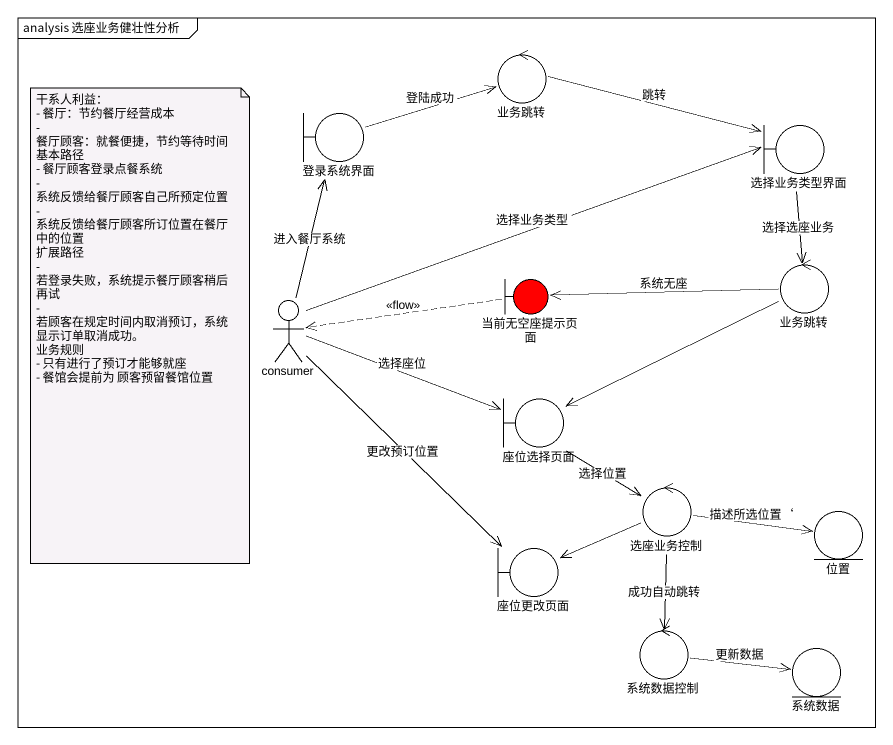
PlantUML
@startuml
mainframe analysis 选座业务健壮性分析
control 业务跳转
boundary 登录系统界面
boundary 选择业务类型界面
control "业务跳转" as 业务跳转_2
actor consumer
boundary 当前无空座提示页面 #FF0000
boundary 座位选择页面
control 选座业务控制
entity 位置
boundary 座位更改页面
control 系统数据控制
entity 系统数据
业务跳转 -right-> 选择业务类型界面 : 跳转
登录系统界面 -right-> 业务跳转 : 登陆成功
选择业务类型界面 --> 业务跳转_2 : 选择选座业务
业务跳转_2 -left-> 当前无空座提示页面 : 系统无座
业务跳转_2 -left-> 座位选择页面
consumer -up-> 登录系统界面 : 进入餐厅系统
consumer -right-> 选择业务类型界面 : 选择业务类型
consumer -right-> 座位选择页面 : 选择座位
consumer --> 座位更改页面 : 更改预订位置
当前无空座提示页面 .left.> consumer : <<flow>>
座位选择页面 --> 选座业务控制 : 选择位置
选座业务控制 -right-> 位置 : 描述所选位置‘
选座业务控制 -left-> 座位更改页面
选座业务控制 --> 系统数据控制 : 成功自动跳转
系统数据控制 -right-> 系统数据 : 更新数据
note as N1
  干系人利益：
  - 餐厅：节约餐厅经营成本
  - 餐厅顾客：就餐便捷，节约等待时间
  基本路径
  - 餐厅顾客登录点餐系统
  - 系统反馈给餐厅顾客自己所预定位置
  - 系统反馈给餐厅顾客所订位置在餐厅中的位置
  扩展路径
  - 若登录失败，系统提示餐厅顾客稍后再试
  - 若顾客在规定时间内取消预订，系统显示订单取消成功。
  业务规则
  - 只有进行了预订才能够就座
  - 餐馆会提前为 顾客预留餐馆位置
end note
@enduml
